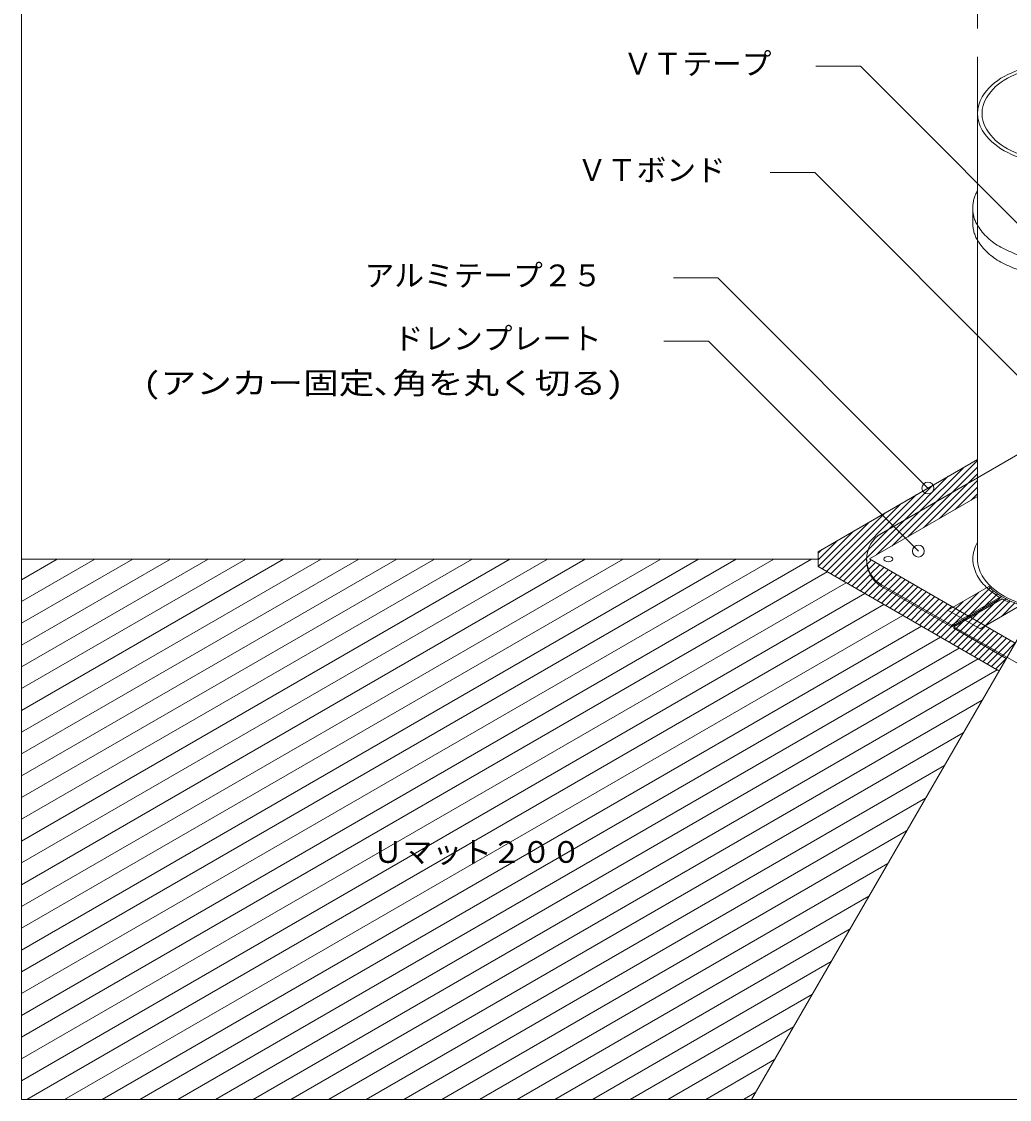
# Model space of a CAD drawing. Units: millimetres, scale not verified. Extents: x -1380 to 1380, y -955 to 955.
# Drawn here: x -700 to -35, y -440 to 286 of the extents above; entities that cross this region are included whole.
import ezdxf
from ezdxf.enums import TextEntityAlignment as Align

# ---------------------------------------------------------------- set-up
doc = ezdxf.new("R2010")
doc.units = ezdxf.units.MM
doc.header["$LTSCALE"] = 3
doc.linetypes.add('USER1', pattern=[19.05, 12.7, -6.35])
for name, color, linetype, lineweight in [('0-0_0', 7, 'Continuous', 18), ('0-3_BOUSUI', 1, 'Continuous', 18), ('0-4_MOJI', 7, 'Continuous', 18), ('0-5_HATCH', 9, 'Continuous', 18), ('0-7_KANAMONO', 4, 'Continuous', 18)]:
    doc.layers.add(name, color=color, linetype=linetype, lineweight=lineweight)
doc.styles.add('ＭＳ ゴシック', font='')
doc.styles.get('ＭＳ ゴシック').set_extended_font_data('MS Gothic')

msp = doc.modelspace()

# ---------------------------------------------------------------- linework, layer by layer
at = {"layer": '0-0_0', "lineweight": 9}
msp.add_lwpolyline([(-699.895, 320.073), (700.105, 320.073), (700.105, -439.927), (-699.895, -439.927)], close=True, dxfattribs=at)
at = {"layer": '0-3_BOUSUI'}
for p, q in [((-163.454, -71.129), (-56.112, -8.994)), ((-128.958, -76.051), (-56.112, -33.994)), ((-163.454, -71.129), (-163.454, -81.135)), ((-163.454, -76.139), (-699.895, -76.139)), ((-128.958, -76.051), (-30.829, -132.706)), ((-163.454, -81.135), (-41.655, -151.456)), ((-76.067, -110.516), (-48.494, -94.596)), ((-17.762, -110.073), (-208.204, -439.927))]:
    msp.add_line(p, q, dxfattribs=at)
msp.add_lwpolyline([(-76.067, -110.516), (-54.416, -123.016), (-26.995, -107.184)], dxfattribs=at)
for centre, radius, start, end in [((-19.231, -66.03), 40.894, 224.30971, 241.65195), ((3.47, -22.704), 89.805, 242.03101, 250.1698)]:
    msp.add_arc(centre, radius, start, end, dxfattribs=at)
at = {"layer": '0-4_MOJI'}
for p, q in [((-165.742, 184.082), (-195.742, 184.082)), ((-24.321, 42.66), (-165.742, 184.082)), ((-230.94, 113.14), (-260.94, 113.14)), ((-89.519, -28.281), (-230.94, 113.14)), ((-237.352, 70.68), (-267.352, 70.68)), ((-95.931, -70.741), (-237.352, 70.68))]:
    msp.add_line(p, q, dxfattribs=at)
msp.add_lwpolyline([(6.513, 114.253), (-134.908, 255.674), (-164.908, 255.674)], dxfattribs=at)
for centre in [(-89.519, -28.281), (-95.931, -70.741)]:
    msp.add_circle(centre, 4, dxfattribs=at)
at = {"layer": '0-5_HATCH'}
for p, q in [((-94.646, -43.741), (-65.102, -14.198)), ((-84.022, -37.607), (-56.112, -9.698)), ((-73.398, -31.474), (-56.112, -14.188)), ((-105.269, -49.875), (-75.764, -20.369)), ((-62.774, -25.34), (-56.112, -18.678)), ((-115.893, -56.008), (-86.426, -26.541)), ((-92.35, -54.915), (-62.774, -25.34)), ((-81.726, -48.782), (-56.112, -23.168)), ((-71.102, -42.648), (-56.112, -27.658)), ((-152.078, -87.703), (-97.087, -32.712)), ((-102.973, -61.049), (-73.398, -31.474)), ((-60.478, -36.515), (-56.112, -32.149)), ((-154.925, -86.06), (-107.749, -38.884)), ((-113.597, -67.183), (-84.022, -37.607)), ((-157.771, -84.416), (-118.411, -45.055)), ((-130.744, -75.349), (-105.269, -49.875)), ((-124.221, -73.316), (-94.646, -43.741)), ((-163.454, -81.118), (-139.734, -57.398)), ((-160.618, -82.773), (-129.072, -51.227)), ((-129.751, -69.866), (-115.893, -56.008)), ((-163.454, -76.628), (-150.396, -63.57)), ((-163.454, -72.138), (-161.057, -69.741)), ((-149.231, -89.347), (-129.751, -69.866)), ((-167.853, -76.139), (-699.895, -383.313)), ((-193.253, -76.139), (-699.895, -368.648)), ((-218.653, -76.139), (-699.895, -353.983)), ((-244.053, -76.139), (-699.895, -339.319)), ((-269.453, -76.139), (-699.895, -324.654)), ((-294.853, -76.139), (-699.895, -309.989)), ((-320.253, -76.139), (-699.895, -295.325)), ((-345.653, -76.139), (-699.895, -280.66)), ((-371.053, -76.139), (-699.895, -265.995)), ((-396.453, -76.139), (-699.895, -251.331)), ((-421.853, -76.139), (-699.895, -236.666)), ((-447.253, -76.139), (-699.895, -222.001)), ((-472.653, -76.139), (-699.895, -207.336)), ((-498.053, -76.139), (-699.895, -192.672)), ((-523.453, -76.139), (-699.895, -178.007)), ((-548.853, -76.139), (-699.895, -163.342)), ((-574.253, -76.139), (-699.895, -148.678)), ((-599.653, -76.139), (-699.895, -134.013)), ((-625.053, -76.139), (-699.895, -119.348)), ((-650.453, -76.139), (-699.895, -104.684)), ((-675.853, -76.139), (-699.895, -90.019)), ((-146.385, -90.99), (-130.744, -75.349)), ((-143.538, -92.634), (-130.607, -79.703)), ((-130.607, -79.703), (-130.465, -79.56)), ((-130.465, -79.56), (-127.689, -76.784)), ((-129.511, -83.096), (-124.842, -78.428)), ((-157.281, -84.699), (-699.895, -397.978)), ((-140.692, -94.277), (-129.794, -83.379)), ((-137.845, -95.921), (-128.465, -86.541)), ((-129.794, -83.379), (-129.511, -83.096)), ((-128.465, -86.541), (-128.074, -86.15)), ((-128.074, -86.15), (-121.996, -80.071)), ((-126.238, -88.804), (-119.149, -81.715)), ((-144.581, -92.032), (-699.895, -412.642)), ((-134.998, -97.564), (-126.722, -89.288)), ((-132.152, -99.208), (-124.61, -91.666)), ((-129.305, -100.851), (-122.139, -93.686)), ((-126.722, -89.288), (-126.238, -88.804)), ((-115.798, -96.324), (-107.762, -88.289)), ((-112.951, -97.967), (-104.916, -89.932)), ((-110.104, -99.611), (-102.069, -91.576)), ((-107.258, -101.254), (-99.223, -93.219)), ((-131.881, -99.364), (-699.895, -427.307)), ((-126.458, -102.495), (-119.342, -95.378)), ((-123.612, -104.138), (-116.495, -97.021)), ((-120.765, -105.782), (-113.648, -98.665)), ((-117.919, -107.425), (-110.802, -100.308)), ((-116.495, -97.021), (-115.798, -96.324)), ((-113.648, -98.665), (-112.951, -97.967)), ((-110.802, -100.308), (-110.104, -99.611)), ((-107.955, -101.952), (-107.258, -101.254)), ((-104.411, -102.898), (-96.376, -94.863)), ((-101.564, -104.541), (-93.529, -96.506)), ((-98.718, -106.185), (-90.683, -98.15)), ((-95.871, -107.828), (-87.836, -99.793)), ((-93.025, -109.472), (-84.989, -101.437)), ((-70.487, -113.737), (-55.241, -98.491)), ((-67.64, -115.381), (-47.673, -95.414)), ((-119.181, -106.696), (-696.354, -439.927)), ((-115.072, -109.069), (-107.955, -101.952)), ((-112.225, -110.712), (-105.108, -103.595)), ((-109.379, -112.356), (-102.262, -105.239)), ((-106.532, -113.999), (-99.415, -106.882)), ((-105.108, -103.595), (-104.411, -102.898)), ((-103.685, -115.643), (-96.569, -108.526)), ((-102.262, -105.239), (-101.564, -104.541)), ((-99.415, -106.882), (-98.718, -106.185)), ((-96.569, -108.526), (-95.871, -107.828)), ((-90.178, -111.115), (-82.143, -103.08)), ((-87.331, -112.759), (-79.296, -104.724)), ((-84.485, -114.402), (-76.45, -106.367)), ((-81.638, -116.046), (-73.603, -108.011)), ((-73.333, -112.094), (-65.864, -104.625)), ((-56.253, -121.955), (-37.114, -102.816)), ((-50.649, -120.84), (-34.087, -104.279)), ((-40.025, -114.707), (-30.964, -105.646)), ((-106.481, -114.029), (-670.954, -439.927)), ((-100.839, -117.286), (-93.722, -110.169)), ((-97.992, -118.93), (-90.875, -111.813)), ((-95.146, -120.573), (-88.029, -113.456)), ((-93.722, -110.169), (-93.025, -109.472)), ((-92.299, -122.217), (-85.182, -115.1)), ((-90.875, -111.813), (-90.178, -111.115)), ((-88.029, -113.456), (-87.331, -112.759)), ((-85.182, -115.1), (-84.485, -114.402)), ((-82.335, -116.743), (-81.638, -116.046)), ((-78.791, -117.689), (-73.246, -112.144)), ((-75.945, -119.333), (-70.4, -113.788)), ((-71.504, -119.382), (-67.553, -115.431)), ((-93.781, -121.361), (-645.554, -439.927)), ((-89.452, -123.86), (-82.335, -116.743)), ((-86.606, -125.504), (-79.489, -118.387)), ((-83.759, -127.147), (-76.642, -120.03)), ((-80.912, -128.791), (-73.796, -121.674)), ((-79.489, -118.387), (-78.791, -117.689)), ((-78.066, -130.434), (-70.949, -123.317)), ((-76.642, -120.03), (-75.945, -119.333)), ((-67.405, -124.263), (-61.86, -118.718)), ((-65.607, -117.976), (-64.706, -117.075)), ((-64.558, -125.907), (-59.013, -120.362)), ((-61.712, -127.55), (-56.166, -122.005)), ((-58.865, -129.194), (-50.83, -121.159)), ((-56.018, -130.837), (-47.983, -122.802)), ((-81.081, -128.693), (-620.154, -439.927)), ((-75.219, -132.078), (-68.102, -124.961)), ((-72.372, -133.721), (-65.256, -126.604)), ((-69.526, -135.365), (-62.409, -128.248)), ((-68.102, -124.961), (-67.405, -124.263)), ((-66.679, -137.008), (-59.562, -129.891)), ((-65.256, -126.604), (-64.558, -125.907)), ((-62.409, -128.248), (-61.712, -127.55)), ((-59.562, -129.891), (-58.865, -129.194)), ((-53.172, -132.481), (-45.137, -124.446)), ((-50.325, -134.124), (-42.29, -126.089)), ((-47.479, -135.768), (-39.443, -127.733)), ((-44.632, -137.411), (-36.597, -129.376)), ((-68.381, -136.026), (-594.754, -439.927)), ((-63.833, -138.652), (-56.716, -131.535)), ((-60.986, -140.295), (-53.869, -133.178)), ((-58.139, -141.939), (-51.023, -134.822)), ((-56.716, -131.535), (-56.018, -130.837)), ((-55.293, -143.582), (-48.176, -136.465)), ((-53.869, -133.178), (-53.172, -132.481)), ((-51.023, -134.822), (-50.325, -134.124)), ((-48.176, -136.465), (-47.479, -135.768)), ((-45.329, -138.109), (-44.632, -137.411)), ((-41.785, -139.055), (-33.75, -131.02)), ((-38.939, -140.698), (-30.903, -132.663)), ((-55.681, -143.358), (-569.354, -439.927)), ((-52.446, -145.226), (-45.329, -138.109)), ((-49.599, -146.869), (-42.483, -139.752)), ((-46.753, -148.513), (-39.636, -141.396)), ((-43.906, -150.156), (-36.803, -143.053)), ((-42.483, -139.752), (-41.785, -139.055)), ((-39.636, -141.396), (-38.939, -140.698)), ((-42.981, -150.69), (-543.954, -439.927)), ((-53.028, -171.156), (-518.554, -439.927)), ((-65.728, -193.153), (-493.154, -439.927)), ((-78.428, -215.15), (-467.754, -439.927)), ((-91.128, -237.147), (-442.354, -439.927)), ((-103.828, -259.144), (-416.954, -439.927)), ((-116.528, -281.141), (-391.554, -439.927)), ((-129.228, -303.138), (-366.154, -439.927)), ((-141.928, -325.135), (-340.754, -439.927)), ((-154.628, -347.132), (-315.354, -439.927)), ((-167.328, -369.129), (-289.954, -439.927)), ((-180.028, -391.127), (-264.554, -439.927)), ((-192.728, -413.124), (-239.154, -439.927)), ((-205.428, -435.121), (-213.754, -439.927))]:
    msp.add_line(p, q, dxfattribs=at)
for points in [[(-124.61, -91.666), (-124.038, -91.094), (-116.302, -83.358)], [(-122.139, -93.686), (-121.478, -93.024), (-113.456, -85.002)], [(-119.342, -95.378), (-118.644, -94.68), (-110.609, -86.645)], [(-64.793, -117.024), (-63.568, -115.799), (-45.304, -97.535)], [(-61.947, -118.668), (-52.945, -109.666), (-42.758, -99.479)], [(-59.1, -120.311), (-42.321, -103.532), (-40.029, -101.24)], [(-73.796, -121.674), (-73.683, -121.562), (-71.504, -119.382)], [(-70.949, -123.317), (-70.252, -122.62), (-65.607, -117.976)]]:
    msp.add_lwpolyline(points, dxfattribs=at)
at = {"layer": '0-7_KANAMONO', "linetype": 'USER1'}
for p, q in [((-56.112, 223.861), (-56.112, 320.073)), ((-59.335, 160.177), (-59.335, 148.891)), ((-56.112, -21.494), (-4.875, 8.088)), ((-36.318, -142.212), (-4.875, -160.365))]:
    msp.add_line(p, q, dxfattribs=at)
at = {"layer": '0-7_KANAMONO'}
for p, q in [((-56.112, 223.861), (-56.112, -76.139)), ((-120.76, -58.818), (-56.112, -21.494)), ((-73.683, -120.639), (-120.76, -93.459)), ((-73.683, -121.739), (-120.76, -94.559)), ((-73.683, -120.64), (-41.206, -101.889)), ((-73.683, -121.739), (-41.206, -102.987)), ((-71.951, -121.639), (-39.485, -102.894)), ((-41.206, -102.987), (-41.206, -101.889)), ((-73.683, -120.639), (-73.683, -121.739)), ((-36.318, -142.212), (-71.951, -121.639)), ((-71.951, -121.639), (-71.951, -122.739)), ((-36.794, -143.037), (-71.951, -122.739))]:
    msp.add_line(p, q, dxfattribs=at)
for centre, radius, start, end in [((3.791, 169.085), 90.142, 89.152, 117.74695), ((3.857, 171.824), 85.635, 89.152, 117.74695), ((-19.9, 214.469), 38.947, 117.98699, 148.1145), ((-18.648, 214.939), 37, 117.98699, 148.1145), ((-34.653, 223.861), 21.46, 148.6015, 211.3985), ((-32.664, 223.861), 20.387, 148.6015, 211.3985), ((-19.231, 233.97), 39.894, 212.25129, 241.64722), ((-18.013, 233.465), 37.9, 212.25129, 241.64722), ((3.47, 277.296), 88.805, 242.03315, 271.0679), ((3.552, 274.624), 84.365, 242.03315, 271.0679), ((-110.76, -76.139), 20, 120, 240), ((-35.162, -76.673), 24.071, 150.49922, 178.72828), ((-110.76, -77.239), 20, 178.42417, 240), ((-35.617, -75.669), 23.616, 181.14021, 208.9789), ((-34.653, -76.139), 21.46, 180, 211.3985), ((-27.314, -71.315), 32.988, 208.60672, 228.43918), ((-19.231, -66.03), 39.894, 212.25129, 241.64722), ((-12.115, -54.044), 55.995, 228.52628, 238.69952), ((3.47, -22.704), 88.805, 242.03315, 271.0679), ((-12.115, -54.044), 55.995, 240.73836, 246.32189)]:
    msp.add_arc(centre, radius, start, end, dxfattribs=at)
at = {"layer": '0-7_KANAMONO', "linetype": 'USER1'}
for centre, radius, start, end in [((-36.746, 160.177), 22.589, 149.01719, 211.3985), ((-36.746, 150.177), 22.589, 180, 211.3985), ((-20.513, 170.818), 41.994, 212.25129, 241.64722), ((-20.513, 160.818), 41.994, 212.25129, 241.64722), ((3.383, 216.424), 93.479, 242.03315, 271.0679), ((3.383, 206.424), 93.479, 242.03315, 271.0679)]:
    msp.add_arc(centre, radius, start, end, dxfattribs=at)
at = {"layer": '0-7_KANAMONO'}
msp.add_ellipse((-116.119, -76.139), major_axis=(3.062, 0), ratio=0.57735, dxfattribs=at)

# ---------------------------------------------------------------- texts
at = {"layer": '0-4_MOJI', "style": 'ＭＳ ゴシック'}
for s, p in [('ＶＴテープ', (-294.857, 245.674)), ('ＶＴボンド', (-325.692, 174.082)), ('アルミテープ２５', (-468.859, 103.14)), ('ドレンプレート', (-449.281, 60.68)), ('Ｕマット２００', (-463.189, -285.031))]:
    msp.add_text(s, height=14.66, dxfattribs=at).set_placement(p, align=Align.BOTTOM_LEFT)
at = {"layer": '0-4_MOJI', "style": 'ＭＳ ゴシック', "width": 1.2}
msp.add_text('(アンカー固定､角を丸く切る)', height=14.66, dxfattribs=at).set_placement((-618.215, 30.68), align=Align.BOTTOM_LEFT)

doc.saveas('drawing.dxf')
